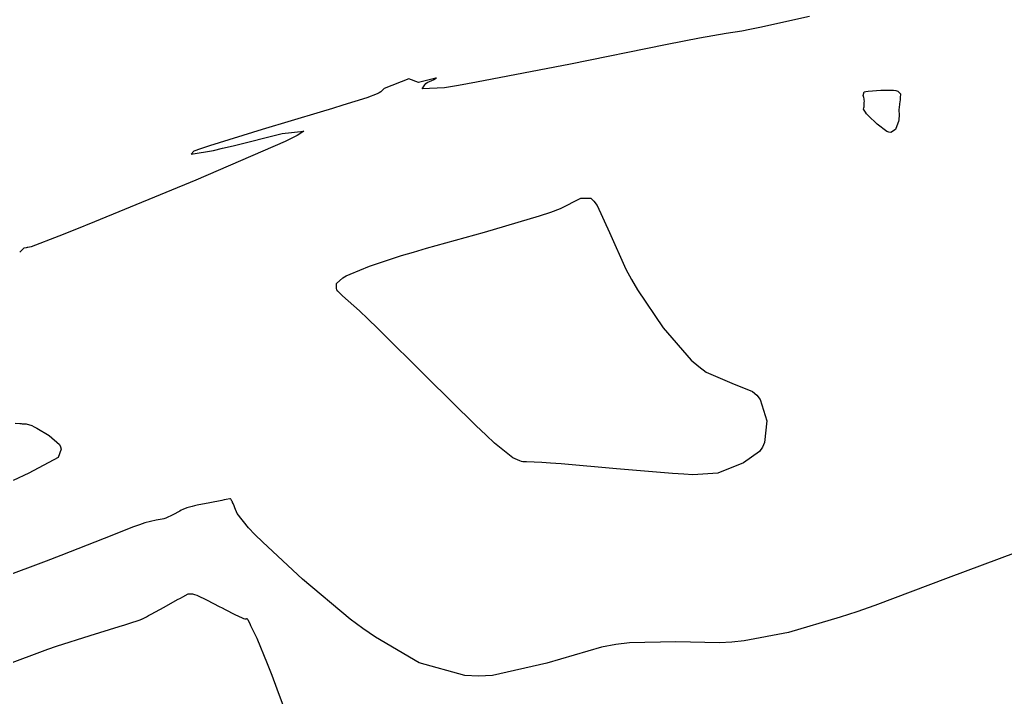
# Model space of a CAD drawing. Header units: metres. Extents: x 837475 to 838479, y 1189012 to 1191015.
# Drawn here: x 838242 to 838355, y 1190512 to 1190589.6 of the extents above; entities that cross this region are included whole.
import ezdxf

# ---------------------------------------------------------------- set-up
doc = ezdxf.new("R2010")
doc.units = ezdxf.units.M
doc.header["$LTSCALE"] = 0.3
doc.layers.add('COTAS INT', color=252, linetype='Continuous')

msp = doc.modelspace()

# ---------------------------------------------------------------- linework, layer by layer
at = {"layer": 'COTAS INT'}
for points in [[(838332.568, 1190589.997), (838326.885, 1190588.769), (838325.754, 1190588.535), (838324.814, 1190588.347), (838323.015, 1190588.047), (838319.944, 1190587.513), (838318.202, 1190587.176), (838316.074, 1190586.757), (838305.164, 1190584.563), (838294.387, 1190582.468), (838292.341, 1190582.112), (838290.702, 1190581.853), (838288.171, 1190581.726), (838288.453, 1190582.2), (838288.588, 1190582.319), (838288.746, 1190582.434), (838289.522, 1190582.804), (838289.816, 1190582.953), (838289.671, 1190582.928), (838289.428, 1190582.873), (838287.73, 1190582.438), (838286.614, 1190582.866), (838283.789, 1190581.754), (838283.426, 1190581.366), (838283.23, 1190581.251), (838282.994, 1190581.133), (838281.798, 1190580.68), (838279.07, 1190579.835), (838277.867, 1190579.471), (838276.471, 1190579.05), (838269.815, 1190577.058), (838263.748, 1190575.185), (838262.723, 1190574.84), (838261.982, 1190574.569), (838261.674, 1190574.218), (838264.21, 1190574.67), (838265.263, 1190574.906), (838266.468, 1190575.19), (838272.086, 1190576.616), (838274.592, 1190576.854), (838273.834, 1190576.389), (838272.448, 1190575.694), (838262.199, 1190571.267), (838250.572, 1190566.487), (838248.317, 1190565.57), (838246.48, 1190564.828), (838243.327, 1190563.616), (838242.935, 1190563.551), (838242.838, 1190563.532), (838242.746, 1190563.513), (838242.456, 1190563.443), (838241.992, 1190563.011)], [(838338.734, 1190580.955), (838338.839, 1190581.374), (838339.045, 1190581.416), (838339.309, 1190581.455), (838340.748, 1190581.572), (838342.204, 1190581.565), (838342.48, 1190581.525), (838342.7, 1190581.47), (838343.033, 1190581.133), (838342.996, 1190580.689), (838342.982, 1190580.566), (838342.967, 1190580.444), (838342.901, 1190580), (838342.847, 1190579.536), (838342.84, 1190579.401), (838342.836, 1190579.263), (838342.85, 1190578.74), (838342.809, 1190578.156), (838342.771, 1190577.979), (838342.721, 1190577.796), (838342.442, 1190577.08), (838341.904, 1190576.707), (838341.691, 1190576.741), (838341.45, 1190576.833), (838340.349, 1190577.658), (838339.326, 1190578.659), (838339.135, 1190578.861), (838338.984, 1190579.031), (838338.772, 1190579.375), (838338.815, 1190579.526), (838338.824, 1190579.575), (838338.832, 1190579.626), (838338.853, 1190579.834), (838338.864, 1190580.045), (838338.866, 1190580.098), (838338.868, 1190580.149), (838338.869, 1190580.314), (838338.857, 1190580.469), (838338.85, 1190580.514), (838338.842, 1190580.559), (838338.8, 1190580.73), (838338.734, 1190580.955)], [(838322.049, 1190537.672), (838319.211, 1190537.482), (838318.149, 1190537.546), (838316.871, 1190537.636), (838310.457, 1190538.18), (838304.11, 1190538.734), (838302.874, 1190538.831), (838301.865, 1190538.904), (838300.106, 1190538.962), (838299.695, 1190538.97), (838299.536, 1190539.011), (838299.358, 1190539.068), (838298.549, 1190539.416), (838296.465, 1190541.114), (838295.483, 1190542.023), (838294.324, 1190543.122), (838288.676, 1190548.676), (838283.063, 1190554.241), (838281.927, 1190555.347), (838280.972, 1190556.265), (838279.031, 1190558.007), (838278.464, 1190558.532), (838278.375, 1190558.682), (838278.316, 1190558.834), (838278.347, 1190559.4), (838279.062, 1190560.059), (838279.433, 1190560.27), (838279.879, 1190560.494), (838282.118, 1190561.406), (838285.799, 1190562.607), (838287.156, 1190563.013), (838288.658, 1190563.451), (838295.301, 1190565.298), (838301.618, 1190567.147), (838302.914, 1190567.585), (838304.014, 1190567.992), (838306.351, 1190569.197), (838307.5, 1190569.197), (838307.85, 1190568.844), (838308.214, 1190568.338), (838309.646, 1190565.236), (838311.516, 1190561.065), (838312.156, 1190559.886), (838312.849, 1190558.696), (838315.795, 1190554.308), (838319.008, 1190550.627), (838319.87, 1190549.883), (838320.719, 1190549.257), (838323.684, 1190547.992), (838326.053, 1190547.034), (838326.526, 1190546.603), (838326.92, 1190546.1), (838327.684, 1190543.684), (838327.427, 1190541.185), (838327.177, 1190540.63), (838326.85, 1190540.134), (838325.024, 1190538.836), (838322.049, 1190537.672)], [(838241.494, 1190543.404), (838242.023, 1190543.354), (838242.159, 1190543.344), (838242.291, 1190543.337), (838242.734, 1190543.325), (838243.391, 1190543.119), (838243.659, 1190542.988), (838243.963, 1190542.826), (838245.375, 1190541.977), (838246.542, 1190540.952), (838246.693, 1190540.678), (838246.769, 1190540.409), (838246.422, 1190539.477), (838243.056, 1190537.663), (838241.23, 1190536.837)], [(838356.3, 1190528.566), (838348.502, 1190525.668), (838340.057, 1190522.504), (838338.006, 1190521.789), (838336.079, 1190521.144), (838330.158, 1190519.397), (838325.069, 1190518.447), (838323.667, 1190518.306), (838322.268, 1190518.216), (838317.244, 1190518.331), (838311.933, 1190518.236), (838310.354, 1190518.015), (838308.728, 1190517.709), (838302.465, 1190515.898), (838296.222, 1190514.467), (838294.609, 1190514.399), (838293.047, 1190514.475), (838287.821, 1190515.935), (838282.787, 1190518.859), (838281.346, 1190519.856), (838279.883, 1190520.935), (838274.427, 1190525.513), (838269.874, 1190529.774), (838268.98, 1190530.654), (838268.246, 1190531.404), (838266.921, 1190533.03), (838266.678, 1190533.681), (838266.627, 1190533.816), (838266.582, 1190533.931), (838266.477, 1190534.185), (838266.418, 1190534.306), (838266.402, 1190534.338), (838266.386, 1190534.369), (838266.331, 1190534.475), (838266.282, 1190534.568), (838266.27, 1190534.591), (838266.258, 1190534.613), (838266.221, 1190534.681), (838266.179, 1190534.725), (838266.165, 1190534.732), (838266.149, 1190534.737), (838266.08, 1190534.733), (838265.684, 1190534.652), (838265.461, 1190534.608), (838265.19, 1190534.554), (838263.804, 1190534.283), (838262.361, 1190533.99), (838262.055, 1190533.923), (838261.788, 1190533.861), (838261.162, 1190533.69), (838260.697, 1190533.489), (838260.533, 1190533.409), (838260.353, 1190533.318), (838259.576, 1190532.902), (838258.745, 1190532.512), (838258.531, 1190532.438), (838258.325, 1190532.378), (838257.641, 1190532.282), (838256.339, 1190531.957), (838255.743, 1190531.753), (838255.046, 1190531.499), (838251.677, 1190530.169), (838246.73, 1190528.222), (838245.038, 1190527.578), (838243.206, 1190526.89), (838235.423, 1190524.029)], [(838241.124, 1190515.949), (838244.285, 1190517.153), (838245.237, 1190517.49), (838246.222, 1190517.827), (838250.058, 1190519.059), (838253.388, 1190520.085), (838254.055, 1190520.293), (838254.61, 1190520.469), (838255.692, 1190520.83), (838255.984, 1190520.948), (838256.042, 1190520.971), (838256.089, 1190520.989), (838256.174, 1190521.018), (838256.55, 1190521.217), (838256.781, 1190521.343), (838257.067, 1190521.5), (838258.555, 1190522.319), (838260.099, 1190523.172), (838260.42, 1190523.349), (838260.695, 1190523.501), (838261.3, 1190523.837), (838261.823, 1190523.828), (838262.045, 1190523.762), (838262.302, 1190523.669), (838263.508, 1190523.103), (838264.86, 1190522.401), (838265.208, 1190522.221), (838265.545, 1190522.048), (838266.667, 1190521.476), (838267.511, 1190521.073), (838267.673, 1190521.007), (838267.803, 1190520.96), (838268.015, 1190520.955), (838268.041, 1190521.016), (838268.055, 1190521.011), (838268.072, 1190520.996), (838268.156, 1190520.863), (838268.375, 1190520.422), (838268.477, 1190520.213), (838268.597, 1190519.966), (838269.18, 1190518.761), (838270.39, 1190515.837), (838270.906, 1190514.508), (838271.5, 1190512.952), (838274.296, 1190505.454)]]:
    msp.add_lwpolyline(points, dxfattribs=at)

doc.saveas('drawing.dxf')
